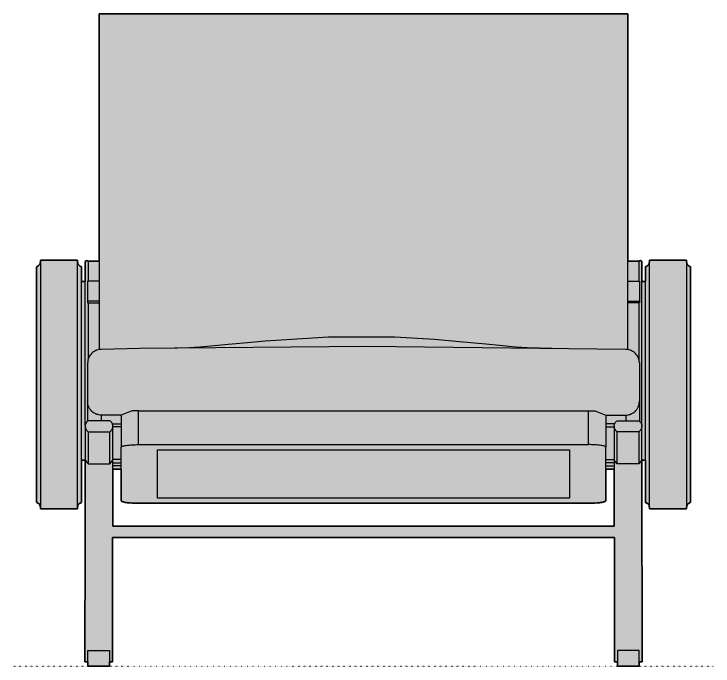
# Model space of a CAD drawing. Header units: millimetres. Extents: x 0 to 1837, y -1115 to 760.
# Drawn here: x 0 to 814, y 0 to 759 of the extents above; entities that cross this region are included whole.
import ezdxf

# ---------------------------------------------------------------- set-up
doc = ezdxf.new("R2010")
doc.units = ezdxf.units.MM
doc.linetypes.add('Dots', pattern=[1, 0, -1])
doc.layers.add('Blocks', color=7, linetype='Continuous')
doc.layers.add('Blocks$Fill', color=7, linetype='Continuous', true_color=0xffffff)
for name, color, linetype, lineweight, true_color in [('Blocks$Inner', 7, 'Continuous', 25, 0x007f00), ('Blocks$Outline', 7, 'Continuous', 35, 0xff3f3f), ('Groud', 7, 'Dots', 25, 0x243775)]:
    doc.layers.add(name, color=color, linetype=linetype, lineweight=lineweight, true_color=true_color)

# ---------------------------------------------------------------- blocks, each defined once
blk = doc.blocks.new('PK31 Lounge Chair Front')
at = {"layer": 'Blocks$Fill'}
h = blk.add_hatch(color=256, dxfattribs=at)
h.paths.add_polyline_path([(26.19, 276.64), (26.19, 190.45), (26.44, 190.37), (27.78, 189.84), (28.65, 189.36), (29.1, 189.03), (29.6, 188.53), (30.06, 187.8), (30.47, 186.73), (30.91, 184.02), (31.01, 183.17), (73.82, 183.17), (73.89, 183.85), (74.26, 186.33), (74.28, 186.41), (74.3, 186.49), (74.52, 187.25), (74.98, 188.19), (75.29, 188.61), (75.71, 189.01), (76.28, 189.43), (78.63, 190.45), (78.63, 239.93), (83.05, 239.93), (82.76, 148.64), (82.64, 5.01), (83.04, 5.01), (85.99, 5.01), (86.08, 5.01), (86.08, 0), (111.36, 0), (111.36, 5.01), (114.62, 5.01), (114.66, 5.01), (114.77, 149.66), (699.27, 149.66), (699.38, 5.01), (699.43, 5.01), (702.69, 5.01), (702.69, 0), (727.97, 0), (727.97, 5.01), (728.05, 5.01), (731, 5.01), (731.4, 5.01), (730.98, 228.44), (730.99, 239.93), (735.41, 239.93), (735.41, 190.45), (737.76, 189.43), (738.34, 189.01), (738.75, 188.61), (739.06, 188.19), (739.52, 187.25), (739.75, 186.49), (739.77, 186.41), (739.78, 186.33), (740.15, 183.85), (740.22, 183.17), (783.03, 183.17), (783.13, 184.02), (783.58, 186.73), (783.98, 187.8), (784.44, 188.53), (784.94, 189.03), (785.39, 189.36), (786.26, 189.84), (787.61, 190.37), (787.85, 190.45), (787.85, 276.64), (787.85, 465.09), (787.43, 465.28), (787.02, 465.48), (786.63, 465.69), (786.43, 465.8), (786.25, 465.91), (786.07, 466.02), (785.89, 466.13), (785.72, 466.24), (785.56, 466.36), (785.4, 466.47), (785.24, 466.6), (785.09, 466.72), (785.02, 466.79), (784.95, 466.85), (784.88, 466.92), (784.81, 466.99), (784.74, 467.06), (784.67, 467.13), (784.6, 467.2), (784.54, 467.28), (784.48, 467.35), (784.42, 467.42), (784.36, 467.5), (784.3, 467.58), (784.25, 467.65), (784.2, 467.73), (784.15, 467.81), (784.1, 467.89), (784.05, 467.97), (784.01, 468.05), (783.97, 468.14), (783.92, 468.23), (783.88, 468.31), (783.84, 468.4), (783.77, 468.58), (783.7, 468.76), (783.64, 468.95), (783.58, 469.14), (783.53, 469.33), (783.48, 469.52), (783.44, 469.71), (783.4, 469.9), (783.33, 470.29), (783.27, 470.7), (783.04, 472.79), (740.2, 472.79), (740.13, 471.87), (740.04, 471.11), (739.99, 470.7), (739.93, 470.29), (739.86, 469.9), (739.82, 469.71), (739.78, 469.52), (739.73, 469.33), (739.68, 469.14), (739.62, 468.95), (739.56, 468.76), (739.49, 468.58), (739.42, 468.4), (739.38, 468.31), (739.34, 468.23), (739.29, 468.14), (739.25, 468.05), (739.21, 467.97), (739.16, 467.89), (739.11, 467.81), (739.06, 467.73), (739.01, 467.65), (738.96, 467.58), (738.9, 467.5), (738.84, 467.42), (738.78, 467.35), (738.72, 467.28), (738.66, 467.2), (738.59, 467.13), (738.52, 467.06), (738.46, 466.99), (738.39, 466.92), (738.31, 466.85), (738.24, 466.79), (738.17, 466.72), (738.02, 466.6), (737.86, 466.47), (737.7, 466.36), (737.54, 466.24), (737.37, 466.13), (737.19, 466.02), (737.01, 465.91), (736.83, 465.8), (736.63, 465.69), (736.24, 465.48), (735.83, 465.28), (735.41, 465.09), (735.41, 448.02), (731.05, 448.02), (731.05, 470.99), (731.05, 471.04), (731.05, 471.08), (731.05, 471.13), (731.04, 471.17), (731.04, 471.21), (731.03, 471.25), (731.02, 471.3), (731.01, 471.34), (731, 471.38), (730.99, 471.41), (730.98, 471.43), (730.98, 471.45), (730.97, 471.47), (730.96, 471.49), (730.95, 471.51), (730.95, 471.52), (730.94, 471.54), (730.93, 471.56), (730.92, 471.58), (730.91, 471.59), (730.9, 471.61), (730.89, 471.63), (730.88, 471.64), (730.87, 471.66), (730.86, 471.67), (730.85, 471.69), (730.84, 471.7), (730.83, 471.72), (730.82, 471.73), (730.81, 471.75), (730.8, 471.76), (730.78, 471.78), (730.77, 471.79), (730.76, 471.8), (730.74, 471.82), (730.73, 471.83), (730.72, 471.84), (730.7, 471.86), (730.69, 471.87), (730.67, 471.88), (730.66, 471.89), (730.64, 471.9), (730.63, 471.91), (730.61, 471.93), (730.6, 471.94), (730.58, 471.95), (730.56, 471.96), (730.55, 471.97), (730.53, 471.98), (730.51, 471.99), (730.49, 472), (730.47, 472), (730.44, 472.02), (730.41, 472.03), (730.38, 472.05), (730.35, 472.06), (730.32, 472.07), (730.29, 472.08), (730.26, 472.09), (730.22, 472.1), (730.19, 472.1), (730.16, 472.11), (730.12, 472.12), (730.09, 472.12), (730.05, 472.13), (730.02, 472.14), (729.98, 472.14), (729.91, 472.15), (729.83, 472.15), (729.75, 472.16), (729.67, 472.16), (729.59, 472.15), (729.5, 472.15), (729.42, 472.14), (729.33, 472.13), (729.24, 472.12), (729.14, 472.11), (729.05, 472.09), (728.95, 472.07), (728.85, 472.05), (728.75, 472.03), (728.65, 472), (728.44, 471.94), (728.23, 471.88), (728.01, 471.8), (727.79, 471.72), (727.57, 471.62), (714.84, 471.62), (714.84, 759.45), (99.2, 759.45), (99.2, 471.62), (86.47, 471.62), (86.25, 471.72), (86.03, 471.8), (85.81, 471.88), (85.6, 471.94), (85.39, 472), (85.29, 472.03), (85.19, 472.05), (85.09, 472.07), (84.99, 472.09), (84.9, 472.11), (84.81, 472.12), (84.72, 472.13), (84.63, 472.14), (84.54, 472.15), (84.45, 472.15), (84.37, 472.16), (84.29, 472.16), (84.21, 472.15), (84.13, 472.15), (84.06, 472.14), (84.02, 472.14), (83.99, 472.13), (83.95, 472.12), (83.92, 472.12), (83.88, 472.11), (83.85, 472.1), (83.82, 472.1), (83.79, 472.09), (83.75, 472.08), (83.72, 472.07), (83.69, 472.06), (83.66, 472.05), (83.63, 472.03), (83.61, 472.02), (83.57, 472), (83.55, 472), (83.53, 471.99), (83.51, 471.98), (83.5, 471.97), (83.48, 471.96), (83.46, 471.95), (83.45, 471.94), (83.43, 471.93), (83.42, 471.91), (83.4, 471.9), (83.38, 471.89), (83.37, 471.88), (83.35, 471.87), (83.34, 471.86), (83.33, 471.84), (83.31, 471.83), (83.3, 471.82), (83.29, 471.8), (83.27, 471.79), (83.26, 471.78), (83.25, 471.76), (83.24, 471.75), (83.22, 471.73), (83.21, 471.72), (83.2, 471.7), (83.19, 471.69), (83.18, 471.67), (83.17, 471.66), (83.16, 471.64), (83.15, 471.63), (83.14, 471.61), (83.13, 471.59), (83.12, 471.58), (83.11, 471.56), (83.1, 471.54), (83.1, 471.52), (83.09, 471.51), (83.08, 471.49), (83.07, 471.47), (83.07, 471.45), (83.06, 471.43), (83.05, 471.41), (83.04, 471.38), (83.03, 471.34), (83.02, 471.3), (83.01, 471.25), (83.01, 471.21), (83, 471.17), (83, 471.13), (82.99, 471.08), (82.99, 471.04), (82.99, 470.99), (82.99, 448.02), (78.63, 448.02), (78.63, 465.09), (78.22, 465.28), (77.81, 465.48), (77.41, 465.69), (77.22, 465.8), (77.03, 465.91), (76.85, 466.02), (76.67, 466.13), (76.51, 466.24), (76.34, 466.36), (76.18, 466.47), (76.03, 466.6), (75.88, 466.72), (75.8, 466.79), (75.73, 466.85), (75.66, 466.92), (75.59, 466.99), (75.52, 467.06), (75.45, 467.13), (75.38, 467.2), (75.32, 467.28), (75.26, 467.35), (75.2, 467.42), (75.14, 467.5), (75.09, 467.58), (75.03, 467.65), (74.98, 467.73), (74.93, 467.81), (74.88, 467.89), (74.84, 467.97), (74.79, 468.05), (74.75, 468.14), (74.71, 468.23), (74.67, 468.31), (74.63, 468.4), (74.55, 468.58), (74.48, 468.76), (74.42, 468.95), (74.36, 469.14), (74.31, 469.33), (74.26, 469.52), (74.22, 469.71), (74.18, 469.9), (74.11, 470.29), (74.05, 470.7), (74, 471.11), (73.92, 471.87), (73.84, 472.79), (31.01, 472.79), (30.77, 470.7), (30.71, 470.29), (30.64, 469.9), (30.6, 469.71), (30.56, 469.52), (30.51, 469.33), (30.46, 469.14), (30.41, 468.95), (30.34, 468.76), (30.27, 468.58), (30.2, 468.4), (30.16, 468.31), (30.12, 468.23), (30.08, 468.14), (30.03, 468.05), (29.99, 467.97), (29.94, 467.89), (29.89, 467.81), (29.84, 467.73), (29.79, 467.65), (29.74, 467.58), (29.68, 467.5), (29.63, 467.42), (29.57, 467.35), (29.5, 467.28), (29.44, 467.2), (29.37, 467.13), (29.31, 467.06), (29.24, 466.99), (29.17, 466.92), (29.1, 466.85), (29.02, 466.79), (28.95, 466.72), (28.8, 466.6), (28.64, 466.47), (28.48, 466.36), (28.32, 466.24), (28.15, 466.13), (27.98, 466.02), (27.8, 465.91), (27.61, 465.8), (27.42, 465.69), (27.02, 465.48), (26.61, 465.28), (26.19, 465.09)], flags=0)
h.paths.add_polyline_path([(668.86, 189.59), (672.75, 189.64), (676.57, 189.8), (678.37, 189.92), (680.09, 190.06), (681.66, 190.23), (683.11, 190.41), (684.43, 190.61), (685.04, 190.72), (685.61, 190.83), (686.14, 190.95), (686.64, 191.07), (687.09, 191.19), (687.3, 191.26), (687.5, 191.32), (687.69, 191.39), (687.86, 191.45), (688.03, 191.52), (688.18, 191.58), (688.25, 191.62), (688.32, 191.65), (688.39, 191.68), (688.45, 191.72), (688.51, 191.75), (688.56, 191.79), (688.62, 191.82), (688.67, 191.85), (688.72, 191.89), (688.76, 191.92), (688.78, 191.94), (688.8, 191.96), (688.82, 191.97), (688.84, 191.99), (688.86, 192.01), (688.87, 192.02), (688.89, 192.04), (688.91, 192.06), (688.92, 192.07), (688.93, 192.09), (688.95, 192.11), (688.96, 192.12), (688.97, 192.14), (688.98, 192.16), (689, 192.18), (689, 192.19), (689.01, 192.21), (689.02, 192.22), (689.02, 192.23), (689.03, 192.24), (689.03, 192.24), (689.03, 192.25), (689.04, 192.26), (689.04, 192.27), (689.04, 192.28), (689.05, 192.29), (689.05, 192.3), (689.05, 192.3), (689.05, 192.31), (689.05, 192.32), (689.06, 192.33), (689.06, 192.34), (689.06, 192.35), (689.06, 192.36), (689.06, 192.36), (689.06, 192.37), (689.06, 192.38), (689.06, 192.39), (689.06, 192.4), (689.06, 229.12), (698.97, 229.12), (698.96, 165.69), (698.96, 162.79), (115.08, 162.79), (115.08, 165.69), (115.08, 228.53), (115.08, 228.49), (115.08, 229.12), (124.98, 229.12), (124.98, 192.4), (124.98, 192.39), (124.98, 192.38), (124.98, 192.37), (124.98, 192.36), (124.98, 192.36), (124.98, 192.35), (124.98, 192.34), (124.99, 192.33), (124.99, 192.32), (124.99, 192.31), (124.99, 192.3), (124.99, 192.3), (125, 192.29), (125, 192.28), (125, 192.27), (125.01, 192.26), (125.01, 192.25), (125.01, 192.24), (125.02, 192.24), (125.02, 192.23), (125.02, 192.22), (125.03, 192.21), (125.04, 192.19), (125.05, 192.18), (125.06, 192.16), (125.07, 192.14), (125.08, 192.12), (125.09, 192.11), (125.11, 192.09), (125.12, 192.07), (125.14, 192.06), (125.15, 192.04), (125.17, 192.02), (125.19, 192.01), (125.2, 191.99), (125.22, 191.97), (125.24, 191.96), (125.26, 191.94), (125.28, 191.92), (125.33, 191.89), (125.37, 191.85), (125.42, 191.82), (125.48, 191.79), (125.54, 191.75), (125.59, 191.72), (125.66, 191.68), (125.72, 191.65), (125.79, 191.62), (125.86, 191.58), (126.02, 191.52), (126.18, 191.45), (126.36, 191.39), (126.54, 191.32), (126.74, 191.26), (126.95, 191.19), (127.4, 191.07), (127.9, 190.95), (128.44, 190.83), (129, 190.72), (129.61, 190.61), (130.93, 190.41), (132.38, 190.23), (133.96, 190.06), (135.67, 189.92), (137.47, 189.8), (141.29, 189.64), (145.18, 189.59)], flags=0)
at = {"layer": 'Blocks$Inner'}
for p, q in [((73.84, 472.79), (31.01, 472.79)), ((31.01, 472.79), (31.01, 183.17)), ((740.2, 472.79), (783.04, 472.79)), ((783.04, 472.79), (783.03, 183.17)), ((83.04, 280.02), (82.99, 470.99)), ((86.47, 471.62), (86.47, 448.22)), ((86.47, 471.62), (99.2, 471.62)), ((727.57, 471.62), (714.84, 471.62)), ((727.57, 471.62), (727.57, 448.22)), ((731, 280.02), (731.05, 470.99)), ((99.2, 424.95), (85.66, 424.95)), ((714.84, 424.95), (728.38, 424.95)), ((669.03, 257.85), (669.03, 297.25)), ((111.67, 285.65), (86.47, 285.65)), ((124.98, 292.23), (101.67, 292.23)), ((101.67, 292.23), (101.67, 285.83)), ((702.38, 285.65), (727.57, 285.65)), ((114.69, 281.9), (124.98, 281.9)), ((124.98, 278.56), (114.98, 278.56)), ((699.35, 281.9), (689.06, 281.9)), ((689.06, 278.56), (699.06, 278.56)), ((86.47, 272.75), (111.67, 272.75)), ((727.57, 272.75), (702.38, 272.75)), ((124.98, 192.4), (124.98, 255.02)), ((145.01, 257.85), (669.14, 257.85)), ((689.06, 192.4), (689.06, 255.02)), ((115.04, 236.49), (124.98, 236.49)), ((124.98, 240.43), (115.08, 240.43)), ((689.06, 240.43), (698.97, 240.43)), ((699, 236.49), (689.06, 236.49)), ((730.99, 239.93), (727.57, 235.46)), ((124.98, 229.12), (114.99, 229.12)), ((124.98, 233.16), (115.02, 233.16)), ((115.08, 229.64), (115.08, 228.44)), ((689.06, 233.16), (699.03, 233.16)), ((689.06, 229.12), (699.06, 229.12)), ((669.31, 189.59), (145.18, 189.59)), ((85.99, 5.01), (86.08, 5.01)), ((728.05, 5.01), (727.97, 5.01))]:
    blk.add_line(p, q, dxfattribs=at)
for points in [[(714.84, 368.56), (714.84, 759.45), (99.2, 759.45), (99.2, 368.56)], [(26.19, 190.45), (26.44, 190.37), (27.78, 189.84), (28.65, 189.36), (29.1, 189.03), (29.6, 188.53), (30.06, 187.8), (30.47, 186.73), (30.91, 184.02), (31.01, 183.17), (73.82, 183.17), (73.84, 472.79)], [(787.85, 190.45), (787.61, 190.37), (786.26, 189.84), (785.39, 189.36), (784.94, 189.03), (784.44, 188.53), (783.98, 187.8), (783.58, 186.73), (783.13, 184.02), (783.03, 183.17), (740.22, 183.17), (740.2, 472.79)], [(82.99, 448.02), (78.63, 448.02)], [(99.2, 448.22), (85.66, 448.22), (85.66, 423.13), (99.2, 423.13)], [(714.84, 448.22), (728.38, 448.22), (728.38, 423.13), (714.84, 423.13)], [(731.05, 448.02), (735.41, 448.02)], [(86.47, 423.1), (86.47, 357.52)], [(727.57, 423.1), (727.57, 357.52)], [(626.26, 369.66), (597.74, 370.67), (584.34, 371.57), (565.25, 373.26), (549.47, 374.79), (518.75, 377.71), (489.53, 380.16), (443.44, 382.88), (366.26, 383.12), (292.67, 378.45), (267.68, 376.15), (249.35, 374.37), (233.63, 372.86), (216.45, 371.38), (204.13, 370.61), (186.92, 370.06)], [(716.48, 368.21), (715.33, 368.49), (712.63, 368.85), (411.2, 371.97), (146.26, 369.72), (101.41, 368.85), (98.71, 368.49), (96.05, 367.73)], [(85.82, 353.75), (85.81, 353.33), (85.8, 353.12), (85.8, 352.97), (85.8, 285.24)], [(728.22, 353.75), (728.24, 353.33), (728.24, 353.12), (728.24, 352.97), (728.24, 285.3)], [(136.29, 296.97), (124.98, 292.23), (124.98, 255.03)], [(145.01, 257.85), (145.01, 297.25), (669.14, 297.25)], [(677.75, 296.97), (689.06, 292.23), (689.06, 255.03)], [(689.06, 292.23), (712.37, 292.23), (712.37, 285.83)], [(83.04, 279.06), (83.06, 239.93), (78.63, 239.93)], [(698.97, 279.55), (698.97, 245.9), (698.96, 165.69), (698.96, 162.79), (115.08, 162.79), (115.08, 165.69), (115.08, 245.9), (115.07, 279.55)], [(731.4, 5.01), (730.98, 228.44), (731, 279.06)], [(86.47, 272.75), (86.47, 264.99), (86.47, 257.22), (86.47, 249.46), (86.47, 241.7), (86.47, 235.46), (111.67, 235.46), (115.09, 239.93)], [(111.67, 235.63), (111.67, 241.7), (111.67, 257.22), (111.67, 264.99), (111.67, 272.75)], [(727.57, 272.75), (727.57, 264.99), (727.57, 257.22), (727.57, 249.46), (727.57, 241.7), (727.57, 235.46), (702.38, 235.46), (698.95, 239.93)], [(702.38, 235.63), (702.38, 241.7), (702.38, 257.22), (702.38, 264.99), (702.38, 272.75)], [(647.05, 195.42), (166.98, 195.42), (166.98, 251.87), (647.06, 251.87), (647.06, 195.42)], [(82.64, 5.01), (82.76, 148.64), (83.05, 239.93), (86.47, 235.46)], [(730.99, 239.93), (735.41, 239.93)], [(73.82, 183.17), (73.89, 183.85), (74.26, 186.33), (74.28, 186.41), (74.3, 186.49), (74.52, 187.25), (74.98, 188.19), (75.29, 188.61), (75.71, 189.01), (76.28, 189.43), (78.63, 190.45)], [(740.22, 183.17), (740.15, 183.85), (739.78, 186.33), (739.77, 186.41), (739.75, 186.49), (739.52, 187.25), (739.06, 188.19), (738.75, 188.61), (738.34, 189.01), (737.76, 189.43), (735.41, 190.45)], [(702.69, 5.01), (699.43, 5.01), (699.38, 5.01), (699.27, 149.66), (114.77, 149.66), (114.66, 5.01), (114.62, 5.01), (111.36, 5.01)]]:
    blk.add_lwpolyline(points, dxfattribs=at)
for points in [[(86.08, 18.16), (111.36, 18.16), (111.36, 0), (86.08, 0)], [(727.97, 18.16), (702.69, 18.16), (702.69, 0), (727.97, 0)]]:
    blk.add_lwpolyline(points, close=True, dxfattribs=at)
for points, knots in [([(31.01, 472.79), (30.93, 472.01), (30.85, 471.28), (30.72, 470.28), (30.57, 469.52), (30.36, 468.76), (30.05, 468.04), (29.65, 467.42), (29.11, 466.84), (28.5, 466.35), (27.58, 465.76), (26.75, 465.34), (26.19, 465.09)], [388.1378179, 388.1378179, 388.1378179, 388.1378179, 388.2713075, 388.3546409, 388.4379742, 388.5213076, 388.604641, 388.6879743, 388.7713077, 388.8546411, 388.9379745, 389.1046407, 389.1046407, 389.1046407, 389.1046407]), ([(78.63, 465.09), (78.07, 465.34), (77.24, 465.76), (76.33, 466.35), (75.72, 466.84), (75.17, 467.42), (74.78, 468.04), (74.47, 468.76), (74.25, 469.52), (74.11, 470.28), (73.97, 471.32), (73.89, 472.09), (73.84, 472.79)], [344.3258782, 344.3258782, 344.3258782, 344.3258782, 344.4925445, 344.5758779, 344.6592112, 344.7425446, 344.825878, 344.9092113, 344.9925447, 345.0758781, 345.1592115, 345.3043114, 345.3043114, 345.3043114, 345.3043114]), ([(82.99, 470.99), (83, 471.49), (83.36, 472.11), (84.73, 472.23), (85.87, 471.88), (86.47, 471.62)], [190.973228, 190.973228, 190.973228, 190.973228, 191.373228, 191.673228, 191.973228, 191.973228, 191.973228, 191.973228]), ([(731.05, 470.99), (731.05, 471.49), (730.68, 472.11), (729.32, 472.23), (728.17, 471.88), (727.57, 471.62)], [190.973228, 190.973228, 190.973228, 190.973228, 191.373228, 191.673228, 191.973228, 191.973228, 191.973228, 191.973228]), ([(735.41, 465.09), (735.97, 465.34), (736.8, 465.76), (737.71, 466.35), (738.33, 466.84), (738.87, 467.42), (739.27, 468.04), (739.58, 468.76), (739.79, 469.52), (739.93, 470.28), (740.07, 471.32), (740.15, 472.09), (740.2, 472.79)], [344.3258782, 344.3258782, 344.3258782, 344.3258782, 344.4925445, 344.5758779, 344.6592112, 344.7425446, 344.825878, 344.9092113, 344.9925447, 345.0758781, 345.1592115, 345.3043114, 345.3043114, 345.3043114, 345.3043114]), ([(783.04, 472.79), (783.12, 472.01), (783.19, 471.28), (783.33, 470.28), (783.47, 469.52), (783.69, 468.76), (784, 468.04), (784.39, 467.42), (784.94, 466.84), (785.55, 466.35), (786.46, 465.76), (787.29, 465.34), (787.85, 465.09)], [388.1378179, 388.1378179, 388.1378179, 388.1378179, 388.2713075, 388.3546409, 388.4379742, 388.5213076, 388.604641, 388.6879743, 388.7713077, 388.8546411, 388.9379745, 389.1046407, 389.1046407, 389.1046407, 389.1046407]), ([(26.19, 465.09), (26.19, 439.51), (26.19, 434.77), (26.19, 428.92), (26.19, 422.12), (26.19, 415.58), (26.19, 409.21), (26.19, 400.9), (26.19, 392.73), (26.19, 384.49), (26.19, 378.2), (26.19, 371.84), (26.19, 363.38), (26.19, 352.8), (26.19, 340.11), (26.19, 323.18), (26.19, 302.03), (26.19, 285.1), (26.19, 276.64)], [389.1046407, 389.1046407, 389.1046407, 389.1046407, 389.2493289, 389.2810414, 389.3127539, 389.3444663, 389.3761788, 389.4078913, 389.4713162, 389.5030287, 389.5347412, 389.5664536, 389.5981661, 389.6615911, 389.725016, 389.788441, 389.9152909, 390.0421407, 390.0421407, 390.0421407, 390.0421407]), ([(78.63, 276.64), (78.63, 285.1), (78.63, 302.03), (78.63, 323.18), (78.63, 340.11), (78.63, 352.8), (78.63, 363.38), (78.63, 371.84), (78.63, 378.2), (78.63, 384.49), (78.63, 392.73), (78.63, 400.9), (78.63, 409.21), (78.63, 415.58), (78.63, 422.12), (78.63, 428.92), (78.63, 434.77), (78.63, 439.51), (78.63, 443.1), (78.63, 446.12), (78.63, 448.56), (78.63, 450.4), (78.63, 465.09)], [343.3883782, 343.3883782, 343.3883782, 343.3883782, 343.5152281, 343.642078, 343.7055029, 343.7689279, 343.8323528, 343.8640653, 343.8957778, 343.9274902, 343.9592027, 344.0226277, 344.0543401, 344.0860526, 344.1177651, 344.1494776, 344.18119, 344.1970463, 344.2129025, 344.2287587, 344.2366869, 344.3258782, 344.3258782, 344.3258782, 344.3258782]), ([(735.41, 276.64), (735.41, 285.1), (735.41, 302.03), (735.41, 323.18), (735.41, 340.11), (735.41, 352.8), (735.41, 363.38), (735.41, 371.84), (735.41, 378.2), (735.41, 384.49), (735.41, 392.73), (735.41, 400.9), (735.41, 409.21), (735.41, 415.58), (735.41, 422.12), (735.41, 428.92), (735.41, 434.77), (735.41, 439.51), (735.41, 443.1), (735.41, 446.12), (735.41, 448.56), (735.41, 450.4), (735.41, 452.25), (735.41, 453.79), (735.41, 459.99), (735.41, 461.42), (735.41, 465.09)], [343.3883782, 343.3883782, 343.3883782, 343.3883782, 343.5152281, 343.642078, 343.7055029, 343.7689279, 343.8323528, 343.8640653, 343.8957778, 343.9274902, 343.9592027, 344.0226277, 344.0543401, 344.0860526, 344.1177651, 344.1494776, 344.18119, 344.1970463, 344.2129025, 344.2287587, 344.2366869, 344.244615, 344.2525431, 344.2604712, 344.2842556, 344.3258782, 344.3258782, 344.3258782, 344.3258782]), ([(787.85, 465.09), (787.85, 465.09), (787.85, 446.12), (787.85, 443.1), (787.85, 439.51), (787.85, 434.77), (787.85, 428.92), (787.85, 422.12), (787.85, 415.58), (787.85, 409.21), (787.85, 400.9), (787.85, 392.73), (787.85, 384.49), (787.85, 378.2), (787.85, 371.84), (787.85, 363.38), (787.85, 352.8), (787.85, 340.11), (787.85, 323.18), (787.85, 302.03), (787.85, 285.1), (787.85, 276.64)], [389.1046407, 389.1046407, 389.1046407, 389.1046407, 389.2017602, 389.2176164, 389.2334727, 389.2493289, 389.2810414, 389.3127539, 389.3444663, 389.3761788, 389.4078913, 389.4713162, 389.5030287, 389.5347412, 389.5664536, 389.5981661, 389.6615911, 389.725016, 389.788441, 389.9152909, 390.0421407, 390.0421407, 390.0421407, 390.0421407]), ([(96.05, 367.73), (95.83, 367.64), (93.71, 366.78), (90.08, 364.28), (86.61, 359.1), (85.81, 355.06), (85.8, 352.97)], [75.5242491, 75.5242491, 75.5242491, 75.5242491, 75.5540749, 75.8040749, 76.0540749, 76.3040749, 76.3040749, 76.3040749, 76.3040749]), ([(728.24, 352.97), (728.24, 355.06), (727.43, 359.1), (723.96, 364.28), (719.89, 367.09), (717.23, 368.01), (716.48, 368.21)], [67.6798483, 67.6798483, 67.6798483, 67.6798483, 67.9298483, 68.1798483, 68.4298483, 68.5242491, 68.5242491, 68.5242491, 68.5242491]), ([(101.67, 292.23), (100.75, 292.23), (99.37, 292.34), (97.79, 292.69), (96.9, 292.95), (96.25, 293.18), (95.6, 293.43), (94.76, 293.8), (93.73, 294.33), (92.76, 294.94), (92.01, 295.47), (91.47, 295.89), (90.95, 296.34), (90.45, 296.82), (89.97, 297.31), (89.51, 297.83), (89.08, 298.37), (88.54, 299.12), (87.92, 300.09), (87.38, 301.11), (87.01, 301.95), (86.75, 302.59), (86.53, 303.23), (86.27, 304.11), (85.92, 305.67), (85.8, 307.05), (85.8, 307.97)], [47.792599, 47.792599, 47.792599, 47.792599, 47.90371, 47.959266, 47.987043, 48.014821, 48.042599, 48.070377, 48.125932, 48.181488, 48.209266, 48.237043, 48.264821, 48.292599, 48.320377, 48.348154, 48.375932, 48.40371, 48.459266, 48.514821, 48.542599, 48.570377, 48.598154, 48.625932, 48.681488, 48.792599, 48.792599, 48.792599, 48.792599]), ([(712.37, 292.23), (713.29, 292.23), (714.68, 292.34), (716.25, 292.69), (717.14, 292.95), (717.79, 293.18), (718.44, 293.43), (719.28, 293.8), (720.31, 294.33), (721.28, 294.94), (722.03, 295.47), (722.57, 295.89), (723.1, 296.34), (723.59, 296.82), (724.07, 297.31), (724.53, 297.83), (724.96, 298.37), (725.5, 299.12), (726.12, 300.09), (726.66, 301.11), (727.04, 301.95), (727.29, 302.59), (727.51, 303.23), (727.77, 304.11), (728.12, 305.67), (728.24, 307.05), (728.24, 307.97)], [126.461649, 126.461649, 126.461649, 126.461649, 126.57276, 126.628315, 126.656093, 126.683871, 126.711649, 126.739426, 126.794982, 126.850538, 126.878315, 126.906093, 126.933871, 126.961649, 126.989426, 127.017204, 127.044982, 127.07276, 127.128315, 127.183871, 127.211649, 127.239426, 127.267204, 127.294982, 127.350538, 127.461649, 127.461649, 127.461649, 127.461649]), ([(145.01, 297.25), (143.79, 297.25), (141.26, 297.22), (138.36, 297.1), (136.73, 297), (136.29, 296.97)], [1, 1, 1, 1, 5.574524, 10.423893, 12.219866, 12.219866, 12.219866, 12.219866]), ([(669.03, 297.25), (670.26, 297.25), (672.78, 297.22), (675.68, 297.1), (677.31, 297), (677.75, 296.97)], [79.66905, 79.66905, 79.66905, 79.66905, 84.243574, 89.092943, 90.888916, 90.888916, 90.888916, 90.888916]), ([(86.47, 285.65), (85.67, 285.31), (84.37, 284.28), (83.24, 281.96), (83, 280.37), (83, 279.55)], [616.075943, 616.075943, 616.075943, 616.075943, 616.475943, 616.775943, 617.075943, 617.075943, 617.075943, 617.075943]), ([(115.07, 279.55), (115.07, 280.09), (114.97, 281.15), (114.45, 282.91), (113.37, 284.58), (112.25, 285.38), (111.67, 285.65)], [589.883456, 589.883456, 589.883456, 589.883456, 590.083416, 590.283426, 590.583441, 590.883456, 590.883456, 590.883456, 590.883456]), ([(698.97, 279.55), (698.97, 280.09), (699.08, 281.15), (699.6, 282.91), (700.67, 284.58), (701.79, 285.38), (702.38, 285.65)], [5, 5, 5, 5, 5.2, 5.4, 5.7, 6, 6, 6, 6]), ([(727.57, 285.65), (728.37, 285.31), (729.68, 284.28), (730.81, 281.96), (731.04, 280.37), (731.05, 279.55)], [31.192488, 31.192488, 31.192488, 31.192488, 31.592488, 31.892488, 32.192488, 32.192488, 32.192488, 32.192488]), ([(83, 279.55), (83, 279), (83.11, 277.92), (83.64, 276.03), (84.72, 274.15), (85.87, 273.12), (86.47, 272.75)], [617.075943, 617.075943, 617.075943, 617.075943, 617.275943, 617.475943, 617.775943, 618.075943, 618.075943, 618.075943, 618.075943]), ([(111.67, 272.75), (112.45, 273.26), (113.46, 274.3), (114.34, 275.94), (114.9, 277.51), (115.07, 278.73), (115.07, 279.55)], [4, 4, 4, 4, 4.4, 4.55, 4.7, 5, 5, 5, 5]), ([(702.38, 272.75), (701.59, 273.26), (700.58, 274.3), (699.7, 275.94), (699.14, 277.51), (698.98, 278.73), (698.97, 279.55)], [4, 4, 4, 4, 4.4, 4.55, 4.7, 5, 5, 5, 5]), ([(731.05, 279.55), (731.04, 279), (730.94, 277.92), (730.4, 276.03), (729.32, 274.15), (728.18, 273.12), (727.57, 272.75)], [32.192488, 32.192488, 32.192488, 32.192488, 32.392488, 32.592488, 32.892488, 33.192488, 33.192488, 33.192488, 33.192488]), ([(26.19, 276.64), (26.19, 274.76), (26.19, 269.29), (26.19, 245.58), (26.19, 237.37), (26.19, 230.53), (26.19, 225.06), (26.19, 220.96), (26.19, 216.85), (26.19, 212.75), (26.19, 209.33), (26.19, 206.59), (26.19, 204.54), (26.19, 202.5), (26.19, 200.49), (26.19, 198.45), (26.19, 196.7), (26.19, 195.26), (26.19, 194.16), (26.19, 193.24), (26.19, 192.5), (26.19, 191.94), (26.19, 191.47), (26.19, 191.1), (26.19, 190.82), (26.19, 190.58), (26.19, 190.5), (26.19, 190.45)], [390.0421407, 390.0421407, 390.0421407, 390.0421407, 390.1532519, 390.264363, 390.3754741, 390.4865852, 390.5421407, 390.5976963, 390.6532519, 390.7088074, 390.764363, 390.7921407, 390.8199185, 390.8476963, 390.8754741, 390.9032519, 390.9310296, 390.9449185, 390.9588074, 390.9726963, 390.9796407, 390.9865852, 390.9935296, 390.9970019, 391.0004741, 391.0039463, 391.0051037, 391.0051037, 391.0051037, 391.0051037]), ([(78.63, 190.45), (78.63, 190.5), (78.63, 190.58), (78.63, 190.82), (78.63, 191.1), (78.63, 191.47), (78.63, 191.94), (78.63, 192.5), (78.63, 193.24), (78.63, 194.16), (78.63, 195.26), (78.63, 196.7), (78.63, 198.45), (78.63, 200.49), (78.63, 202.5), (78.63, 204.54), (78.63, 206.59), (78.63, 209.33), (78.63, 212.75), (78.63, 216.85), (78.63, 220.96), (78.63, 225.06), (78.63, 230.53), (78.63, 237.37), (78.63, 245.58), (78.63, 268.43), (78.63, 273.91), (78.63, 276.64)], [342.4254152, 342.4254152, 342.4254152, 342.4254152, 342.4265726, 342.4300449, 342.4335171, 342.4369893, 342.4439338, 342.4508782, 342.4578226, 342.4717115, 342.4856004, 342.4994893, 342.5272671, 342.5550449, 342.5828227, 342.6106004, 342.6383782, 342.666156, 342.7217115, 342.7772671, 342.8328227, 342.8883782, 342.9439338, 343.0550449, 343.166156, 343.2772671, 343.3883782, 343.3883782, 343.3883782, 343.3883782]), ([(735.41, 190.45), (735.41, 190.5), (735.41, 190.58), (735.41, 190.82), (735.41, 191.1), (735.41, 191.47), (735.41, 191.94), (735.41, 192.5), (735.41, 193.24), (735.41, 194.16), (735.41, 195.26), (735.41, 196.7), (735.41, 198.45), (735.41, 200.49), (735.41, 202.5), (735.41, 204.54), (735.41, 206.59), (735.41, 209.33), (735.41, 212.75), (735.41, 216.85), (735.41, 220.96), (735.41, 225.06), (735.41, 230.53), (735.41, 237.37), (735.41, 245.58), (735.41, 268.43), (735.41, 273.91), (735.41, 276.64)], [342.4254152, 342.4254152, 342.4254152, 342.4254152, 342.4265726, 342.4300449, 342.4335171, 342.4369893, 342.4439338, 342.4508782, 342.4578226, 342.4717115, 342.4856004, 342.4994893, 342.5272671, 342.5550449, 342.5828227, 342.6106004, 342.6383782, 342.666156, 342.7217115, 342.7772671, 342.8328227, 342.8883782, 342.9439338, 343.0550449, 343.166156, 343.2772671, 343.3883782, 343.3883782, 343.3883782, 343.3883782]), ([(787.85, 276.64), (787.85, 274.76), (787.85, 269.29), (787.85, 245.58), (787.85, 237.37), (787.85, 230.53), (787.85, 225.06), (787.85, 220.96), (787.85, 216.85), (787.85, 212.75), (787.85, 209.33), (787.85, 206.59), (787.85, 204.54), (787.85, 202.5), (787.85, 200.49), (787.85, 198.45), (787.85, 196.7), (787.85, 195.26), (787.85, 194.16), (787.85, 193.24), (787.85, 192.5), (787.85, 191.94), (787.85, 191.47), (787.85, 191.1), (787.85, 190.82), (787.85, 190.58), (787.85, 190.5), (787.85, 190.45)], [390.0421407, 390.0421407, 390.0421407, 390.0421407, 390.1532519, 390.264363, 390.3754741, 390.4865852, 390.5421407, 390.5976963, 390.6532519, 390.7088074, 390.764363, 390.7921407, 390.8199185, 390.8476963, 390.8754741, 390.9032519, 390.9310296, 390.9449185, 390.9588074, 390.9726963, 390.9796407, 390.9865852, 390.9935296, 390.9970019, 391.0004741, 391.0039463, 391.0051037, 391.0051037, 391.0051037, 391.0051037]), ([(124.98, 255.02), (124.98, 255.19), (125.2, 255.55), (126.26, 256.07), (128.11, 256.58), (130.71, 257.03), (133.92, 257.4), (137.52, 257.66), (141.26, 257.82), (143.79, 257.85), (145.01, 257.85)], [41.270207, 41.270207, 41.270207, 41.270207, 45.844731, 50.6941, 55.745747, 60.904972, 66.064198, 71.115845, 75.965214, 80.539738, 80.539738, 80.539738, 80.539738]), ([(689.06, 255.02), (689.06, 255.19), (688.84, 255.55), (687.78, 256.07), (685.93, 256.58), (683.33, 257.03), (680.12, 257.4), (676.53, 257.66), (672.78, 257.82), (670.26, 257.85), (669.03, 257.85)], [1, 1, 1, 1, 5.574524, 10.423893, 15.47554, 20.634765, 25.793991, 30.845638, 35.695007, 40.269531, 40.269531, 40.269531, 40.269531]), ([(115.08, 228.44), (115.08, 228.51), (115.08, 228.68), (115.08, 228.84), (115.07, 228.92), (115.07, 228.95), (115.07, 228.95)], [1.1995859, 1.1995859, 1.1995859, 1.1995859, 1.2273576, 1.2690273, 1.2968071, 1.310697, 1.310697, 1.310697, 1.310697]), ([(145.18, 189.59), (143.87, 189.59), (141.24, 189.63), (137.42, 189.78), (133.91, 190.05), (130.84, 190.4), (128.32, 190.82), (126.42, 191.31), (125.25, 191.85), (124.98, 192.22), (124.98, 192.4)], [1, 1, 1, 1, 5.861004, 10.817552, 15.7741, 20.635103, 25.496107, 30.452655, 35.409203, 40.270207, 40.270207, 40.270207, 40.270207]), ([(668.86, 189.59), (670.17, 189.59), (672.8, 189.63), (676.62, 189.78), (680.14, 190.05), (683.2, 190.4), (685.73, 190.82), (687.62, 191.31), (688.79, 191.85), (689.06, 192.22), (689.06, 192.4)], [-39.270207, -39.270207, -39.270207, -39.270207, -34.409203, -29.452655, -24.496107, -19.635103, -14.7741, -9.817552, -4.861004, 0, 0, 0, 0]), ([(83.04, 5.01), (82.78, 5.01), (82.57, 5.01), (82.72, 5.01), (83.04, 5.01), (83.6, 5.01), (84.23, 5.01), (84.81, 5.01), (85.29, 5.01), (85.68, 5.01), (85.93, 5.01), (85.99, 5.01)], [0.2, 0.2, 0.2, 0.2, 0.3, 0.35, 0.4, 0.45, 0.5, 0.525, 0.55, 0.575, 0.5838284, 0.5838284, 0.5838284, 0.5838284]), ([(731, 5.01), (731.27, 5.01), (731.47, 5.01), (731.33, 5.01), (731, 5.01), (730.44, 5.01), (729.82, 5.01), (729.23, 5.01), (728.75, 5.01), (728.36, 5.01), (728.11, 5.01), (728.05, 5.01)], [0.2, 0.2, 0.2, 0.2, 0.3, 0.35, 0.4, 0.45, 0.5, 0.525, 0.55, 0.575, 0.5838284, 0.5838284, 0.5838284, 0.5838284])]:
    blk.add_open_spline(points, degree=3, knots=knots, dxfattribs=at)
blk.add_open_spline([(115.08, 228.44), (115.08, 228.62), (115.05, 228.79), (114.99, 228.97)], degree=3, dxfattribs=at)
at = {"layer": 'Blocks$Outline'}
for points in [[(714.84, 759.45), (99.2, 759.45)], [(99.2, 759.45), (99.2, 471.62)], [(714.84, 471.62), (714.84, 759.45)], [(73.84, 472.79), (31.01, 472.79)], [(783.04, 472.79), (740.2, 472.79)], [(82.99, 470.99), (82.99, 448.02)], [(99.2, 471.62), (86.47, 471.62)], [(727.57, 471.62), (714.84, 471.62)], [(731.05, 448.02), (731.05, 470.99)], [(82.99, 448.02), (78.63, 448.02)], [(735.41, 448.02), (731.05, 448.02)], [(78.63, 239.93), (83.05, 239.93)], [(83.05, 239.93), (82.76, 148.64)], [(730.98, 228.44), (730.99, 239.93)], [(730.99, 239.93), (735.41, 239.93)], [(115.08, 228.49), (115.08, 229.12)], [(115.08, 229.12), (124.98, 229.12)], [(115.08, 165.69), (115.08, 228.53)], [(124.98, 229.12), (124.98, 192.4)], [(689.06, 192.4), (689.06, 229.12)], [(689.06, 229.12), (698.97, 229.12)], [(698.97, 229.12), (698.96, 165.69)], [(731.4, 5.01), (730.98, 228.44)], [(26.19, 190.45), (26.44, 190.37)], [(26.44, 190.37), (27.78, 189.84)], [(27.78, 189.84), (28.65, 189.36)], [(28.65, 189.36), (29.1, 189.03)], [(29.1, 189.03), (29.6, 188.53)], [(29.6, 188.53), (30.06, 187.8)], [(30.06, 187.8), (30.47, 186.73)], [(74.3, 186.49), (74.52, 187.25)], [(74.52, 187.25), (74.98, 188.19)], [(74.98, 188.19), (75.29, 188.61)], [(75.29, 188.61), (75.71, 189.01)], [(75.71, 189.01), (76.28, 189.43)], [(76.28, 189.43), (78.63, 190.45)], [(145.18, 189.59), (668.86, 189.59)], [(735.41, 190.45), (737.76, 189.43)], [(737.76, 189.43), (738.34, 189.01)], [(738.34, 189.01), (738.75, 188.61)], [(738.75, 188.61), (739.06, 188.19)], [(739.06, 188.19), (739.52, 187.25)], [(739.52, 187.25), (739.75, 186.49)], [(783.58, 186.73), (783.98, 187.8)], [(783.98, 187.8), (784.44, 188.53)], [(784.44, 188.53), (784.94, 189.03)], [(784.94, 189.03), (785.39, 189.36)], [(785.39, 189.36), (786.26, 189.84)], [(786.26, 189.84), (787.61, 190.37)], [(787.61, 190.37), (787.85, 190.45)], [(30.47, 186.73), (30.91, 184.02)], [(30.91, 184.02), (31.01, 183.17)], [(31.01, 183.17), (73.82, 183.17)], [(73.82, 183.17), (73.89, 183.85)], [(73.89, 183.85), (74.26, 186.33)], [(74.26, 186.33), (74.28, 186.41)], [(74.28, 186.41), (74.3, 186.49)], [(739.75, 186.49), (739.77, 186.41)], [(739.77, 186.41), (739.78, 186.33)], [(739.78, 186.33), (740.15, 183.85)], [(740.15, 183.85), (740.22, 183.17)], [(740.22, 183.17), (783.03, 183.17)], [(783.03, 183.17), (783.13, 184.02)], [(783.13, 184.02), (783.58, 186.73)], [(115.08, 162.79), (115.08, 165.69)], [(698.96, 165.69), (698.96, 162.79)], [(698.96, 162.79), (115.08, 162.79)], [(82.76, 148.64), (82.64, 5.01)], [(114.66, 5.01), (114.77, 149.66)], [(114.77, 149.66), (699.27, 149.66)], [(699.27, 149.66), (699.38, 5.01)], [(85.99, 5.01), (86.08, 5.01)], [(86.08, 5.01), (86.08, 0)], [(111.36, 0), (111.36, 5.01)], [(111.36, 5.01), (114.62, 5.01)], [(114.62, 5.01), (114.66, 5.01)], [(699.38, 5.01), (699.43, 5.01)], [(699.43, 5.01), (702.69, 5.01)], [(702.69, 5.01), (702.69, 0)], [(727.97, 0), (727.97, 5.01)], [(727.97, 5.01), (728.05, 5.01)], [(86.08, 0), (111.36, 0)], [(702.69, 0), (727.97, 0)]]:
    blk.add_lwpolyline(points, dxfattribs=at)
for points, knots in [([(31.01, 472.79), (30.93, 472.01), (30.85, 471.28), (30.72, 470.28), (30.57, 469.52), (30.36, 468.76), (30.05, 468.04), (29.65, 467.42), (29.11, 466.84), (28.5, 466.35), (27.58, 465.76), (26.75, 465.34), (26.19, 465.09)], [0.0331772, 0.0331772, 0.0331772, 0.0331772, 0.1666667, 0.2500001, 0.3333335, 0.4166668, 0.5000002, 0.5833336, 0.666667, 0.7500003, 0.8333337, 1, 1, 1, 1]), ([(78.63, 465.09), (78.07, 465.34), (77.24, 465.76), (76.33, 466.35), (75.72, 466.84), (75.17, 467.42), (74.78, 468.04), (74.47, 468.76), (74.25, 469.52), (74.11, 470.28), (73.97, 471.32), (73.89, 472.09), (73.84, 472.79)], [1.9375, 1.9375, 1.9375, 1.9375, 2.1041663, 2.1874997, 2.270833, 2.3541664, 2.4374998, 2.5208331, 2.6041665, 2.6874999, 2.7708333, 2.9159332, 2.9159332, 2.9159332, 2.9159332]), ([(86.47, 471.62), (85.87, 471.88), (84.73, 472.23), (83.36, 472.11), (83, 471.49), (82.99, 470.99)], [-191.973228, -191.973228, -191.973228, -191.973228, -191.673228, -191.373228, -190.973228, -190.973228, -190.973228, -190.973228]), ([(731.05, 470.99), (731.05, 471.49), (730.68, 472.11), (729.32, 472.23), (728.17, 471.88), (727.57, 471.62)], [190.973228, 190.973228, 190.973228, 190.973228, 191.373228, 191.673228, 191.973228, 191.973228, 191.973228, 191.973228]), ([(740.2, 472.79), (740.15, 472.09), (740.07, 471.32), (739.93, 470.28), (739.79, 469.52), (739.58, 468.76), (739.27, 468.04), (738.87, 467.42), (738.33, 466.84), (737.71, 466.35), (736.8, 465.76), (735.97, 465.34), (735.41, 465.09)], [-2.9159332, -2.9159332, -2.9159332, -2.9159332, -2.7708333, -2.6874999, -2.6041665, -2.5208331, -2.4374998, -2.3541664, -2.270833, -2.1874997, -2.1041663, -1.9375, -1.9375, -1.9375, -1.9375]), ([(787.85, 465.09), (787.29, 465.34), (786.46, 465.76), (785.55, 466.35), (784.94, 466.84), (784.39, 467.42), (784, 468.04), (783.69, 468.76), (783.47, 469.52), (783.33, 470.28), (783.19, 471.28), (783.12, 472.01), (783.04, 472.79)], [-1, -1, -1, -1, -0.8333337, -0.7500003, -0.666667, -0.5833336, -0.5000002, -0.4166668, -0.3333335, -0.2500001, -0.1666667, -0.0331772, -0.0331772, -0.0331772, -0.0331772]), ([(26.19, 465.09), (26.19, 439.51), (26.19, 434.77), (26.19, 428.92), (26.19, 422.12), (26.19, 415.58), (26.19, 409.21), (26.19, 400.9), (26.19, 392.73), (26.19, 384.49), (26.19, 378.2), (26.19, 371.84), (26.19, 363.38), (26.19, 352.8), (26.19, 340.11), (26.19, 323.18), (26.19, 302.03), (26.19, 285.1), (26.19, 276.64)], [1, 1, 1, 1, 1.1446882, 1.1764006, 1.2081131, 1.2398256, 1.2715381, 1.3032505, 1.3666755, 1.3983879, 1.4301004, 1.4618129, 1.4935254, 1.5569503, 1.6203753, 1.6838002, 1.8106501, 1.9375, 1.9375, 1.9375, 1.9375]), ([(735.41, 465.09), (735.41, 461.42), (735.41, 459.99), (735.41, 453.79), (735.41, 452.25), (735.41, 450.4), (735.41, 448.99), (735.41, 448.2), (735.41, 448.02)], [-1.9375, -1.9375, -1.9375, -1.9375, -1.89587738, -1.87209302, -1.8641649, -1.85623678, -1.84830867, -1.84595235, -1.84595235, -1.84595235, -1.84595235]), ([(787.85, 276.64), (787.85, 285.1), (787.85, 302.03), (787.85, 323.18), (787.85, 340.11), (787.85, 352.8), (787.85, 363.38), (787.85, 371.84), (787.85, 378.2), (787.85, 384.49), (787.85, 392.73), (787.85, 400.9), (787.85, 409.21), (787.85, 415.58), (787.85, 422.12), (787.85, 428.92), (787.85, 434.77), (787.85, 439.51), (787.85, 443.1), (787.85, 446.12), (787.85, 465.09), (787.85, 465.09)], [-1.9375, -1.9375, -1.9375, -1.9375, -1.8106501, -1.6838002, -1.6203753, -1.5569503, -1.4935254, -1.4618129, -1.4301004, -1.3983879, -1.3666755, -1.3032505, -1.2715381, -1.2398256, -1.2081131, -1.1764006, -1.1446882, -1.1288319, -1.1129757, -1.0971195, -1, -1, -1, -1]), ([(26.19, 276.64), (26.19, 274.76), (26.19, 269.29), (26.19, 245.58), (26.19, 237.37), (26.19, 230.53), (26.19, 225.06), (26.19, 220.96), (26.19, 216.85), (26.19, 212.75), (26.19, 209.33), (26.19, 206.59), (26.19, 204.54), (26.19, 202.5), (26.19, 200.49), (26.19, 198.45), (26.19, 196.7), (26.19, 195.26), (26.19, 194.16), (26.19, 193.24), (26.19, 192.5), (26.19, 191.94), (26.19, 191.47), (26.19, 191.1), (26.19, 190.82), (26.19, 190.58), (26.19, 190.5), (26.19, 190.45)], [1.9375, 1.9375, 1.9375, 1.9375, 2.0486111, 2.1597222, 2.2708333, 2.3819444, 2.4375, 2.4930556, 2.5486111, 2.6041667, 2.6597222, 2.6875, 2.7152778, 2.7430556, 2.7708333, 2.7986111, 2.8263889, 2.8402778, 2.8541667, 2.8680556, 2.875, 2.8819444, 2.8888889, 2.8923611, 2.8958333, 2.8993056, 2.900463, 2.900463, 2.900463, 2.900463]), ([(787.85, 190.45), (787.85, 190.5), (787.85, 190.58), (787.85, 190.82), (787.85, 191.1), (787.85, 191.47), (787.85, 191.94), (787.85, 192.5), (787.85, 193.24), (787.85, 194.16), (787.85, 195.26), (787.85, 196.7), (787.85, 198.45), (787.85, 200.49), (787.85, 202.5), (787.85, 204.54), (787.85, 206.59), (787.85, 209.33), (787.85, 212.75), (787.85, 216.85), (787.85, 220.96), (787.85, 225.06), (787.85, 230.53), (787.85, 237.37), (787.85, 245.58), (787.85, 269.29), (787.85, 274.76), (787.85, 276.64)], [-2.900463, -2.900463, -2.900463, -2.900463, -2.8993056, -2.8958333, -2.8923611, -2.8888889, -2.8819444, -2.875, -2.8680556, -2.8541667, -2.8402778, -2.8263889, -2.7986111, -2.7708333, -2.7430556, -2.7152778, -2.6875, -2.6597222, -2.6041667, -2.5486111, -2.4930556, -2.4375, -2.3819444, -2.2708333, -2.1597222, -2.0486111, -1.9375, -1.9375, -1.9375, -1.9375]), ([(78.63, 190.45), (78.63, 190.5), (78.63, 190.58), (78.63, 190.82), (78.63, 191.1), (78.63, 191.47), (78.63, 191.94), (78.63, 192.5), (78.63, 193.24), (78.63, 194.16), (78.63, 195.26), (78.63, 196.7), (78.63, 198.45), (78.63, 200.49), (78.63, 202.5), (78.63, 204.54), (78.63, 206.59), (78.63, 209.33), (78.63, 212.75), (78.63, 216.85), (78.63, 220.96), (78.63, 225.06), (78.63, 230.53), (78.63, 235.46), (78.63, 239.03), (78.63, 239.93)], [0.037037, 0.037037, 0.037037, 0.037037, 0.0381944, 0.0416667, 0.0451389, 0.0486111, 0.0555556, 0.0625, 0.0694444, 0.0833333, 0.0972222, 0.1111111, 0.1388889, 0.1666667, 0.1944445, 0.2222222, 0.25, 0.2777778, 0.3333333, 0.3888889, 0.4444445, 0.5, 0.5555556, 0.6666667, 0.7003326, 0.7003326, 0.7003326, 0.7003326]), ([(735.41, 239.93), (735.41, 239.03), (735.41, 235.46), (735.41, 230.53), (735.41, 225.06), (735.41, 220.96), (735.41, 216.85), (735.41, 212.75), (735.41, 209.33), (735.41, 206.59), (735.41, 204.54), (735.41, 202.5), (735.41, 200.49), (735.41, 198.45), (735.41, 196.7), (735.41, 195.26), (735.41, 194.16), (735.41, 193.24), (735.41, 192.5), (735.41, 191.94), (735.41, 191.47), (735.41, 191.1), (735.41, 190.82), (735.41, 190.58), (735.41, 190.5), (735.41, 190.45)], [-0.7003326, -0.7003326, -0.7003326, -0.7003326, -0.6666667, -0.5555556, -0.5, -0.4444445, -0.3888889, -0.3333333, -0.2777778, -0.25, -0.2222222, -0.1944445, -0.1666667, -0.1388889, -0.1111111, -0.0972222, -0.0833333, -0.0694444, -0.0625, -0.0555556, -0.0486111, -0.0451389, -0.0416667, -0.0381944, -0.037037, -0.037037, -0.037037, -0.037037]), ([(124.98, 192.4), (124.98, 192.22), (125.25, 191.85), (126.42, 191.31), (128.32, 190.82), (130.84, 190.4), (133.91, 190.05), (137.42, 189.78), (141.24, 189.63), (143.87, 189.59), (145.18, 189.59)], [-40.270207, -40.270207, -40.270207, -40.270207, -35.409203, -30.452655, -25.496107, -20.635103, -15.7741, -10.817552, -5.861004, -1, -1, -1, -1]), ([(668.86, 189.59), (669.01, 189.59), (670.32, 189.59), (672.94, 189.63), (676.62, 189.78), (680.14, 190.05), (683.2, 190.4), (685.73, 190.82), (687.62, 191.31), (688.79, 191.85), (689.06, 192.22), (689.06, 192.4)], [-39.270207, -39.270207, -39.270207, -39.270207, -38.721141, -34.409203, -29.452655, -24.496107, -19.635103, -14.7741, -9.817552, -4.861004, 0, 0, 0, 0]), ([(82.64, 5.01), (82.64, 5.01), (82.64, 5.01), (82.78, 5.01), (83.04, 5.01)], [-0.29901584, -0.29901584, -0.29901584, -0.29901584, -0.29899553, -0.2, -0.2, -0.2, -0.2]), ([(83.04, 5.01), (83.05, 5.01), (83.21, 5.01), (83.6, 5.01), (84.23, 5.01), (84.81, 5.01), (85.29, 5.01), (85.68, 5.01), (85.93, 5.01), (85.99, 5.01)], [0.3951919, 0.3951919, 0.3951919, 0.3951919, 0.4, 0.45, 0.5, 0.525, 0.55, 0.575, 0.5838284, 0.5838284, 0.5838284, 0.5838284]), ([(728.05, 5.01), (728.11, 5.01), (728.36, 5.01), (728.75, 5.01), (729.23, 5.01), (729.82, 5.01), (730.44, 5.01), (730.83, 5.01), (730.99, 5.01), (731, 5.01)], [-0.5838284, -0.5838284, -0.5838284, -0.5838284, -0.575, -0.55, -0.525, -0.5, -0.45, -0.4, -0.3951919, -0.3951919, -0.3951919, -0.3951919]), ([(731, 5.01), (731.26, 5.01), (731.4, 5.01), (731.4, 5.01), (731.4, 5.01)], [0.2, 0.2, 0.2, 0.2, 0.29899553, 0.29901517, 0.29901517, 0.29901517, 0.29901517])]:
    blk.add_open_spline(points, degree=3, knots=knots, dxfattribs=at)
for points in [[(78.63, 448.02), (78.63, 449.89), (78.63, 453.32), (78.63, 465.09)], [(115.08, 228.53), (115.08, 228.52), (115.08, 228.51), (115.08, 228.49)]]:
    blk.add_open_spline(points, degree=3, dxfattribs=at)

msp = doc.modelspace()

# ---------------------------------------------------------------- linework, layer by layer
at = {"layer": 'Groud'}
msp.add_lwpolyline([(0, 0), (814.04, 0)], dxfattribs=at)

# ---------------------------------------------------------------- block references
at = {"layer": 'Blocks'}
msp.add_blockref('PK31 Lounge Chair Front', (0, 0), dxfattribs=at)

doc.saveas('drawing.dxf')
